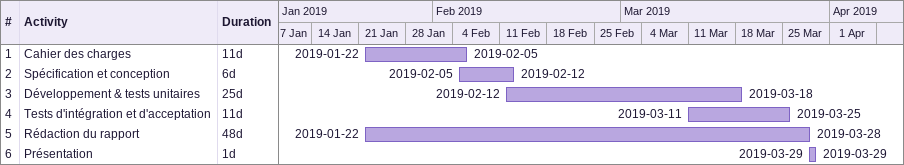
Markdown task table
| ID | Task | Duration | Start | Finish |
|---|---|---|---|---|
| 1 | Cahier des charges | 11d | 2019-01-22 | 2019-02-05 |
| 2 | Spécification et conception | 6d | 2019-02-05 | 2019-02-12 |
| 3 | Développement & tests unitaires | 25d | 2019-02-12 | 2019-03-18 |
| 4 | Tests d'intégration et d'acceptation | 11d | 2019-03-11 | 2019-03-25 |
| 5 | Rédaction du rapport | 48d | 2019-01-22 | 2019-03-28 |
| 6 | Présentation | 1d | 2019-03-29 | 2019-03-29 |
